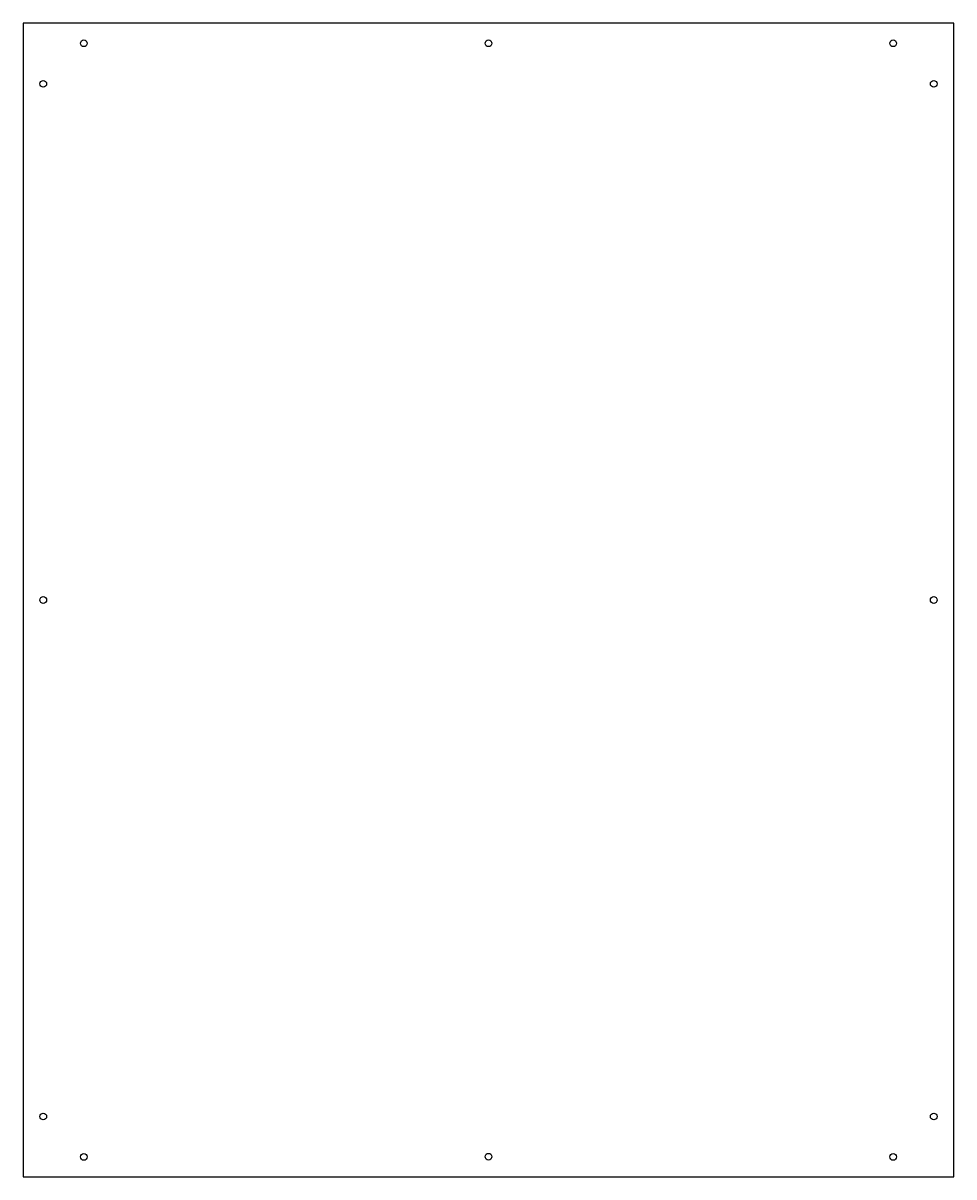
# Model space of a CAD drawing. Header units: millimetres. Extents: x -175 to 285, y -515 to 55.
import ezdxf

# ---------------------------------------------------------------- set-up
doc = ezdxf.new("R2010")
doc.units = ezdxf.units.MM
doc.layers.get('0').update_dxf_attribs({"linetype": 'CONTINUOUS'})

msp = doc.modelspace()

# ---------------------------------------------------------------- linework, layer by layer
msp.add_lwpolyline([(285, -515), (285, 55), (-175, 55), (-175, -515)], close=True)
msp.add_lwpolyline([(285, -515), (285, 55), (-175, 55), (-175, -515)], close=True)
for centre in [(-145, 45), (-145, 45), (55, 45), (55, 45), (255, 45), (255, 45), (-165, 25), (-165, 25), (275, 25), (275, 25), (-165, -230), (-165, -230), (275, -230), (275, -230), (-165, -485.13), (-165, -485.13), (275, -485.13), (275, -485.13), (-145, -505.13), (-145, -505.13), (55, -505), (55, -505), (255, -505.13), (255, -505.13)]:
    msp.add_circle(centre, 1.65)

doc.saveas('drawing.dxf')
